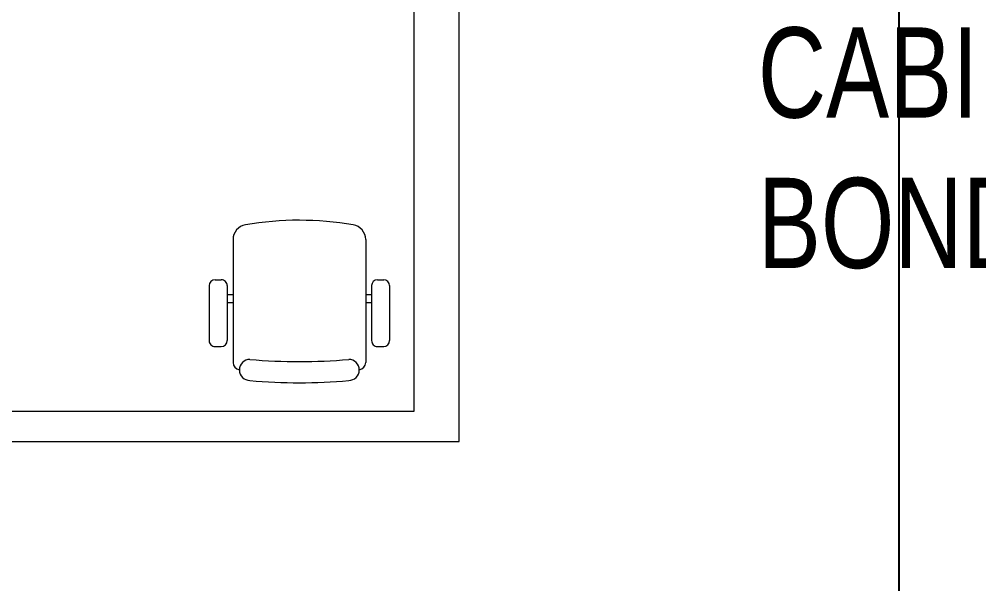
# Model space of a CAD drawing. Header units: metres. Extents: x -18745 to 220762, y -1579758 to -1356048.
# Drawn here: x 104887 to 108078, y -1443296 to -1441419 of the extents above; entities that cross this region are included whole.
import ezdxf
from ezdxf import colors
from ezdxf.entities.mleader import LeaderData, LeaderLine
from ezdxf.math import Vec2, Vec3

# ---------------------------------------------------------------- set-up
doc = ezdxf.new("R2010")
doc.units = ezdxf.units.M
doc.linetypes.add('DASHED2', pattern=[0.375, 0.25, -0.125])
doc.layers.get('0').update_dxf_attribs({"lineweight": 0})
doc.layers.add('A-100 - Copy$0$axes', color=8, linetype='Continuous')
for name, color, linetype, lineweight in [('A-100 - Copy$0$Medical Equipment and Furniture', 8, 'Continuous', 0), ('A-100 - Copy$0$NEW', 8, 'Continuous', 5), ('A-100 - Copy$0$Walls', 8, 'Continuous', 0), ('E-GRND', 94, 'DASHED2', 40)]:
    doc.layers.add(name, color=color, linetype=linetype, lineweight=lineweight)
doc.styles.add('ROMANS', font='romans.shx', dxfattribs={"width": 0.85})

# ---------------------------------------------------------------- blocks, each defined once
blk = doc.blocks.new('*X66')
for p, q in [((5, 3), (5, 3)), ((5, 3), (5, 3)), ((5, 3), (5, 3)), ((5, 3), (5, 3)), ((5, 3), (5, 3)), ((5, 3), (5, 3)), ((5, 3), (5, 3)), ((5, 3), (5, 3)), ((5, 3), (5, 3)), ((5, 3), (5, 3)), ((5, 3), (5, 3)), ((5, 3), (5, 3)), ((5, 3), (5, 3)), ((5, 3), (5, 3)), ((5, 3), (5, 3)), ((5, 3), (5, 3)), ((5, 3), (5, 3)), ((5, 3), (5, 3)), ((5, 3), (5, 3)), ((5, 3), (5, 3)), ((5, 3), (5, 3)), ((5, 3), (5, 3)), ((5, 3), (5, 3)), ((5, 3), (5, 3)), ((5, 3), (5, 3)), ((5, 3), (5, 3)), ((5, 3), (5, 3)), ((5, 3), (5, 3)), ((5, 3), (5, 3)), ((5, 3), (5, 3)), ((5, 3), (5, 3)), ((5, 3), (5, 3)), ((5, 3), (5, 3)), ((5, 3), (5, 3)), ((5, 3), (5, 3)), ((5, 3), (5, 3)), ((5, 3), (5, 3)), ((5, 3), (5, 3)), ((5, 3), (5, 3)), ((5, 3), (5, 3)), ((5, 3), (5, 3)), ((5, 3), (5, 3)), ((5, 3), (5, 3)), ((5, 3), (5, 3)), ((5, 3), (5, 3)), ((5, 3), (5, 3)), ((5, 3), (5, 3)), ((5, 3), (5, 3)), ((5, 3), (5, 3)), ((5, 3), (5, 3)), ((5, 3), (5, 3)), ((5, 3), (5, 3)), ((5, 3), (5, 3)), ((5, 3), (5, 3)), ((5, 3), (5, 3)), ((5, 3), (5, 3)), ((5, 3), (5, 3)), ((5, 3), (5, 3)), ((5, 3), (5, 3)), ((5, 3), (5, 3)), ((5, 3), (5, 3)), ((5, 3), (5, 3)), ((5, 3), (5, 3)), ((5, 3), (5, 3)), ((5, 3), (5, 3)), ((5, 3), (5, 3)), ((6, 3), (5, 3)), ((5, 3), (5, 3)), ((6, 3), (5, 3)), ((5, 3), (5, 3)), ((6, 3), (5, 3)), ((5, 3), (5, 3)), ((6, 3), (5, 3)), ((5, 3), (5, 3)), ((5, 3), (5, 3)), ((5, 3), (5, 3)), ((5, 3), (5, 3)), ((5, 3), (5, 3)), ((5, 3), (5, 3)), ((5, 3), (5, 3)), ((5, 3), (5, 3)), ((5, 3), (5, 3)), ((5, 3), (5, 3)), ((5, 3), (5, 3)), ((5, 3), (5, 3)), ((5, 3), (5, 3)), ((5, 3), (5, 3)), ((5, 3), (5, 3)), ((5, 3), (5, 3)), ((5, 3), (5, 3)), ((5, 3), (5, 3)), ((5, 3), (5, 3)), ((5, 3), (5, 3)), ((5, 3), (5, 3)), ((5, 3), (5, 3)), ((5, 3), (5, 3)), ((6, 3), (6, 3)), ((6, 3), (6, 3)), ((6, 3), (6, 3)), ((6, 3), (6, 3)), ((6, 3), (6, 3)), ((6, 3), (6, 3)), ((6, 3), (6, 3)), ((6, 3), (6, 3)), ((6, 3), (6, 3)), ((6, 3), (6, 3)), ((6, 3), (6, 3)), ((6, 3), (6, 3)), ((6, 3), (6, 3)), ((6, 3), (6, 3)), ((6, 3), (6, 3)), ((6, 3), (6, 3)), ((6, 3), (6, 3)), ((6, 3), (6, 3)), ((6, 3), (6, 3)), ((6, 3), (6, 3)), ((6, 3), (6, 3)), ((6, 3), (6, 3)), ((6, 3), (6, 3)), ((6, 3), (6, 3)), ((6, 3), (6, 3)), ((6, 3), (6, 3)), ((6, 3), (6, 3)), ((6, 3), (6, 3)), ((6, 3), (6, 3)), ((6, 3), (6, 3)), ((6, 3), (6, 3)), ((6, 3), (6, 3)), ((6, 3), (6, 3)), ((6, 3), (6, 3)), ((6, 3), (6, 3)), ((6, 3), (6, 3)), ((6, 3), (6, 3)), ((6, 3), (6, 3)), ((6, 3), (6, 3)), ((6, 3), (6, 3)), ((6, 3), (6, 3)), ((6, 3), (6, 3)), ((6, 3), (6, 3)), ((6, 3), (6, 3)), ((6, 3), (6, 3)), ((6, 3), (6, 3)), ((6, 3), (6, 3)), ((6, 3), (6, 3)), ((6, 3), (6, 3)), ((6, 3), (6, 3)), ((6, 3), (6, 3)), ((6, 3), (6, 3)), ((6, 3), (6, 3)), ((6, 3), (6, 3)), ((6, 3), (6, 3)), ((6, 3), (6, 3)), ((6, 3), (6, 3)), ((6, 3), (6, 3)), ((6, 3), (6, 3)), ((6, 3), (6, 3)), ((6, 3), (6, 3)), ((6, 3), (6, 3)), ((6, 3), (6, 3)), ((6, 3), (6, 3)), ((6, 3), (6, 3)), ((6, 3), (6, 3)), ((6, 3), (6, 3)), ((6, 3), (6, 3)), ((6, 3), (6, 3)), ((6, 3), (6, 3)), ((6, 3), (6, 3)), ((6, 3), (6, 3)), ((6, 3), (6, 3)), ((6, 3), (6, 3)), ((6, 3), (6, 3)), ((6, 3), (6, 3)), ((6, 3), (6, 3)), ((6, 3), (6, 3)), ((6, 3), (6, 3)), ((6, 3), (6, 3)), ((6, 3), (6, 3)), ((6, 3), (6, 3)), ((6, 3), (6, 3)), ((6, 3), (6, 3)), ((6, 3), (6, 3)), ((6, 3), (6, 3)), ((6, 3), (6, 3)), ((6, 3), (6, 3)), ((6, 3), (6, 3)), ((6, 3), (6, 3)), ((6, 3), (6, 3)), ((6, 3), (6, 3)), ((6, 3), (6, 3)), ((6, 3), (6, 3)), ((6, 3), (6, 3)), ((6, 3), (6, 3)), ((6, 3), (6, 3)), ((6, 3), (6, 3)), ((6, 3), (6, 3)), ((6, 3), (6, 3)), ((6, 3), (6, 3)), ((6, 3), (6, 3)), ((6, 3), (6, 3)), ((6, 3), (6, 3)), ((6, 3), (6, 3)), ((6, 3), (6, 3)), ((6, 3), (6, 3)), ((6, 3), (6, 3)), ((6, 3), (6, 3)), ((6, 3), (6, 3)), ((6, 3), (6, 3)), ((6, 3), (6, 3)), ((6, 3), (6, 3)), ((6, 3), (6, 3)), ((6, 3), (6, 3)), ((6, 3), (6, 3)), ((6, 3), (6, 3)), ((6, 3), (6, 3)), ((6, 3), (6, 3)), ((6, 3), (6, 3)), ((6, 3), (6, 3)), ((6, 3), (6, 3)), ((6, 3), (6, 3)), ((6, 3), (6, 3)), ((6, 3), (6, 3)), ((6, 3), (6, 3)), ((6, 3), (6, 3)), ((6, 3), (6, 3)), ((6, 3), (6, 3)), ((6, 3), (6, 3)), ((6, 3), (6, 3)), ((6, 3), (6, 3)), ((6, 3), (6, 3)), ((6, 3), (6, 3)), ((6, 3), (6, 3)), ((6, 3), (6, 3)), ((6, 3), (6, 3)), ((6, 3), (6, 3)), ((6, 3), (6, 3)), ((6, 3), (6, 3)), ((6, 3), (6, 3)), ((6, 3), (6, 3)), ((6, 3), (6, 3)), ((6, 3), (6, 3)), ((6, 3), (6, 3)), ((6, 3), (6, 3)), ((6, 3), (6, 3)), ((6, 3), (6, 3)), ((6, 3), (6, 3)), ((6, 3), (6, 3)), ((6, 3), (6, 3)), ((6, 3), (6, 3)), ((6, 3), (6, 3)), ((6, 3), (6, 3)), ((6, 3), (6, 3)), ((6, 3), (6, 3)), ((6, 3), (6, 3)), ((6, 3), (6, 3)), ((6, 3), (6, 3)), ((6, 3), (6, 3)), ((6, 3), (6, 3)), ((6, 3), (6, 3)), ((6, 3), (6, 3)), ((6, 3), (6, 3)), ((6, 3), (6, 3)), ((6, 3), (6, 3)), ((6, 3), (6, 3)), ((6, 3), (6, 3)), ((6, 3), (6, 3)), ((6, 3), (6, 3)), ((6, 3), (6, 3)), ((6, 3), (6, 3)), ((6, 3), (6, 3)), ((6, 3), (6, 3)), ((6, 3), (6, 3)), ((6, 3), (6, 3)), ((6, 3), (6, 3)), ((6, 3), (6, 3)), ((6, 3), (6, 3)), ((6, 3), (6, 3)), ((6, 3), (6, 3)), ((6, 3), (6, 3)), ((6, 3), (6, 3)), ((6, 3), (6, 3)), ((6, 3), (6, 3)), ((6, 3), (6, 3)), ((6, 3), (6, 3)), ((6, 3), (6, 3)), ((6, 3), (6, 3)), ((6, 3), (6, 3)), ((6, 3), (6, 3)), ((6, 3), (6, 3)), ((6, 3), (6, 3)), ((6, 3), (6, 3)), ((6, 3), (6, 3)), ((6, 3), (6, 3)), ((6, 3), (6, 3)), ((6, 3), (6, 3)), ((6, 3), (6, 3)), ((6, 3), (6, 3)), ((6, 3), (6, 3)), ((6, 3), (6, 3)), ((6, 3), (6, 3)), ((6, 3), (6, 3)), ((6, 3), (5, 3)), ((6, 3), (5, 3)), ((6, 3), (5, 3)), ((6, 3), (5, 3)), ((6, 3), (5, 3)), ((6, 3), (6, 3)), ((6, 3), (6, 3)), ((6, 3), (6, 3)), ((6, 3), (6, 3)), ((6, 3), (6, 3)), ((6, 3), (6, 3)), ((6, 3), (6, 3)), ((6, 3), (6, 3)), ((6, 3), (6, 3)), ((6, 3), (6, 3)), ((6, 3), (6, 3)), ((6, 3), (6, 3)), ((6, 3), (6, 3)), ((6, 3), (6, 3)), ((6, 3), (6, 3)), ((6, 3), (6, 3)), ((6, 3), (6, 3)), ((6, 3), (6, 3)), ((6, 3), (6, 3)), ((6, 3), (6, 3)), ((6, 3), (6, 3)), ((6, 3), (6, 3)), ((6, 3), (6, 3)), ((6, 3), (6, 3)), ((6, 3), (6, 3)), ((6, 3), (6, 3)), ((6, 3), (6, 3)), ((6, 3), (6, 3)), ((6, 3), (6, 3)), ((6, 3), (6, 3)), ((6, 3), (6, 3)), ((6, 3), (6, 3)), ((6, 3), (6, 3)), ((6, 3), (6, 3)), ((6, 3), (6, 3)), ((6, 3), (6, 3)), ((6, 3), (6, 3)), ((6, 3), (6, 3)), ((6, 3), (6, 3)), ((6, 3), (6, 3)), ((6, 3), (6, 3)), ((6, 3), (6, 3)), ((6, 3), (6, 3)), ((6, 3), (6, 3)), ((6, 3), (6, 3)), ((6, 3), (6, 3)), ((6, 3), (6, 3)), ((6, 3), (6, 3)), ((6, 3), (6, 3)), ((6, 3), (6, 3)), ((6, 3), (6, 3)), ((6, 3), (6, 3)), ((6, 3), (6, 3)), ((6, 3), (6, 3)), ((6, 3), (6, 3)), ((6, 3), (6, 3)), ((6, 3), (6, 3)), ((6, 3), (6, 3)), ((6, 3), (6, 3)), ((6, 3), (6, 3)), ((6, 3), (6, 3)), ((6, 3), (6, 3)), ((6, 3), (6, 3)), ((6, 3), (6, 3)), ((6, 3), (6, 3)), ((6, 3), (6, 3)), ((6, 3), (6, 3)), ((6, 3), (6, 3)), ((6, 3), (6, 3)), ((6, 3), (6, 3)), ((6, 3), (6, 3)), ((6, 3), (6, 3)), ((6, 3), (6, 3)), ((6, 3), (6, 3)), ((6, 3), (6, 3)), ((6, 3), (6, 3)), ((6, 3), (6, 3)), ((6, 3), (6, 3)), ((6, 3), (6, 3)), ((6, 3), (6, 3)), ((6, 3), (6, 3)), ((6, 3), (6, 3)), ((6, 3), (6, 3)), ((6, 3), (6, 3)), ((6, 3), (6, 3)), ((6, 3), (6, 3)), ((6, 3), (6, 3)), ((6, 3), (6, 3)), ((6, 3), (6, 3)), ((6, 3), (6, 3)), ((6, 3), (6, 3)), ((6, 3), (6, 3)), ((6, 3), (6, 3)), ((6, 3), (6, 3)), ((6, 3), (6, 3)), ((6, 3), (6, 3)), ((6, 3), (6, 3)), ((6, 3), (6, 3)), ((6, 3), (6, 3)), ((6, 3), (6, 3)), ((6, 3), (6, 3)), ((6, 3), (6, 3)), ((6, 3), (6, 3)), ((6, 3), (6, 3)), ((6, 3), (6, 3)), ((6, 3), (6, 3)), ((6, 3), (6, 3)), ((6, 3), (6, 3)), ((6, 3), (6, 3)), ((6, 3), (6, 3)), ((6, 3), (6, 3)), ((6, 3), (6, 3)), ((6, 3), (6, 3)), ((6, 3), (6, 3)), ((6, 3), (6, 3)), ((6, 3), (6, 3)), ((6, 3), (6, 3)), ((6, 3), (6, 3)), ((6, 3), (6, 3)), ((6, 3), (6, 3)), ((6, 3), (6, 3)), ((6, 3), (6, 3)), ((6, 3), (6, 3)), ((6, 3), (6, 3)), ((6, 3), (6, 3)), ((6, 3), (6, 3)), ((6, 3), (6, 3)), ((6, 3), (6, 3)), ((6, 3), (6, 3)), ((6, 3), (6, 3)), ((6, 3), (6, 3)), ((6, 3), (6, 3)), ((6, 3), (6, 3)), ((6, 3), (6, 3)), ((6, 3), (6, 3)), ((6, 3), (6, 3)), ((6, 3), (6, 3)), ((6, 3), (6, 3)), ((6, 3), (6, 3)), ((6, 3), (6, 3)), ((6, 3), (6, 3)), ((6, 3), (6, 3)), ((6, 3), (6, 3)), ((6, 3), (6, 3)), ((6, 3), (6, 3)), ((6, 3), (6, 3)), ((6, 3), (6, 3)), ((6, 3), (6, 3)), ((6, 3), (6, 3)), ((6, 3), (6, 3)), ((6, 3), (6, 3)), ((6, 3), (6, 3)), ((6, 3), (6, 3)), ((6, 3), (6, 3)), ((6, 3), (6, 3)), ((6, 3), (6, 3)), ((6, 3), (6, 3)), ((6, 3), (6, 3)), ((6, 3), (6, 3)), ((6, 3), (6, 3)), ((6, 3), (6, 3)), ((6, 3), (6, 3)), ((6, 3), (6, 3)), ((6, 3), (6, 3)), ((6, 3), (6, 3)), ((6, 3), (6, 3)), ((6, 3), (6, 3)), ((6, 3), (6, 3)), ((6, 3), (6, 3)), ((6, 3), (6, 3)), ((6, 3), (6, 3)), ((6, 3), (6, 3)), ((6, 3), (6, 3)), ((6, 3), (6, 3)), ((6, 3), (6, 3)), ((6, 3), (6, 3)), ((6, 3), (6, 3)), ((6, 3), (6, 3)), ((6, 3), (6, 3)), ((6, 3), (6, 3)), ((6, 3), (6, 3)), ((6, 3), (6, 3)), ((6, 3), (6, 3)), ((6, 3), (6, 3)), ((6, 3), (6, 3)), ((6, 3), (6, 3)), ((6, 3), (6, 3)), ((6, 3), (6, 3)), ((6, 3), (6, 3)), ((6, 3), (6, 3)), ((6, 3), (6, 3)), ((6, 3), (6, 3)), ((6, 3), (6, 3)), ((6, 3), (6, 3)), ((6, 3), (6, 3)), ((6, 3), (6, 3)), ((6, 3), (6, 3)), ((6, 3), (6, 3)), ((6, 3), (6, 3)), ((6, 3), (6, 3)), ((6, 3), (6, 3)), ((6, 3), (6, 3)), ((6, 3), (6, 3)), ((6, 3), (6, 3)), ((6, 3), (6, 3)), ((6, 3), (6, 3)), ((6, 3), (6, 3)), ((6, 3), (6, 3)), ((6, 3), (6, 3)), ((6, 3), (6, 3)), ((6, 3), (6, 3)), ((6, 3), (6, 3)), ((6, 3), (6, 3)), ((6, 3), (6, 3)), ((6, 3), (6, 3)), ((6, 3), (6, 3)), ((6, 3), (6, 3)), ((6, 3), (6, 3)), ((6, 3), (6, 3)), ((6, 3), (6, 3)), ((6, 3), (6, 3)), ((6, 3), (6, 3)), ((6, 3), (6, 3)), ((6, 3), (6, 3)), ((6, 3), (6, 3)), ((6, 3), (6, 3)), ((6, 3), (6, 3)), ((6, 3), (6, 3)), ((6, 3), (6, 3)), ((6, 3), (6, 3)), ((6, 3), (6, 3)), ((6, 3), (6, 3)), ((6, 3), (6, 3)), ((6, 3), (6, 3)), ((6, 3), (6, 3)), ((6, 3), (6, 3)), ((6, 3), (6, 3)), ((6, 3), (6, 3)), ((6, 3), (6, 3)), ((6, 3), (6, 3)), ((6, 3), (6, 3)), ((6, 3), (6, 3)), ((6, 3), (6, 3)), ((6, 3), (6, 3)), ((6, 3), (6, 3)), ((6, 3), (6, 3)), ((6, 3), (6, 3)), ((6, 3), (6, 3)), ((6, 3), (6, 3)), ((6, 3), (6, 3)), ((6, 3), (6, 3)), ((6, 3), (6, 3)), ((6, 3), (6, 3)), ((6, 3), (6, 3)), ((6, 3), (6, 3)), ((6, 3), (6, 3)), ((6, 3), (6, 3)), ((6, 3), (6, 3)), ((6, 3), (6, 3)), ((6, 3), (6, 3)), ((6, 3), (6, 3)), ((6, 3), (6, 3)), ((6, 3), (6, 3)), ((6, 3), (6, 3)), ((6, 3), (6, 3)), ((6, 3), (6, 3)), ((6, 3), (6, 3)), ((6, 3), (6, 3)), ((6, 3), (6, 3)), ((6, 3), (6, 3)), ((6, 3), (6, 3)), ((6, 3), (6, 3)), ((6, 3), (6, 3)), ((6, 3), (6, 3)), ((6, 3), (6, 3)), ((6, 3), (6, 3)), ((6, 3), (6, 3)), ((6, 3), (6, 3)), ((6, 3), (6, 3)), ((6, 3), (6, 3)), ((6, 3), (6, 3)), ((6, 3), (6, 3)), ((6, 3), (6, 3)), ((6, 3), (6, 3)), ((6, 3), (6, 3)), ((6, 3), (6, 3)), ((6, 3), (6, 3)), ((6, 3), (6, 3)), ((6, 3), (6, 3)), ((6, 3), (6, 3)), ((6, 3), (6, 3)), ((6, 3), (6, 3)), ((6, 3), (6, 3)), ((6, 3), (6, 3)), ((6, 3), (6, 3)), ((6, 3), (6, 3)), ((6, 3), (6, 3)), ((6, 3), (6, 3)), ((6, 3), (6, 3)), ((6, 3), (6, 3)), ((6, 3), (6, 3)), ((6, 3), (6, 3)), ((6, 3), (6, 3)), ((6, 3), (6, 3)), ((6, 3), (6, 3)), ((6, 3), (6, 3)), ((6, 3), (6, 3)), ((6, 3), (6, 3)), ((6, 3), (6, 3)), ((6, 3), (6, 3)), ((6, 3), (6, 3)), ((6, 3), (6, 3)), ((6, 3), (6, 3)), ((6, 3), (6, 3)), ((6, 3), (6, 3)), ((6, 3), (6, 3)), ((6, 3), (6, 3))]:
    blk.add_line(p, q)
blk = doc.blocks.new('*X67')
for p, q in [((13, 1), (13, 1)), ((13, 1), (13, 1)), ((13, 1), (13, 1)), ((13, 1), (13, 1)), ((13, 1), (13, 1)), ((13, 1), (13, 1)), ((13, 1), (13, 1)), ((13, 1), (13, 1)), ((13, 1), (13, 1)), ((13, 1), (13, 1)), ((13, 1), (13, 1)), ((13, 1), (13, 1)), ((13, 1), (13, 1)), ((13, 1), (13, 1)), ((13, 1), (13, 1)), ((13, 1), (14, 1)), ((13, 1), (14, 1)), ((13, 1), (14, 1)), ((13, 1), (13, 1)), ((13, 1), (13, 1)), ((13, 1), (13, 1)), ((13, 1), (13, 1)), ((13, 1), (13, 1)), ((13, 1), (13, 1)), ((13, 1), (13, 1)), ((13, 1), (13, 1)), ((13, 1), (13, 1)), ((13, 1), (13, 1)), ((13, 1), (13, 1)), ((13, 1), (13, 1)), ((13, 1), (13, 1)), ((13, 1), (13, 1)), ((13, 1), (13, 1)), ((13, 1), (13, 1)), ((13, 1), (13, 1)), ((13, 1), (13, 1)), ((13, 1), (13, 1)), ((13, 1), (13, 1)), ((13, 1), (13, 1)), ((13, 1), (13, 1)), ((13, 1), (13, 1)), ((13, 1), (13, 1)), ((13, 1), (13, 1)), ((13, 1), (13, 1)), ((13, 1), (13, 1)), ((13, 1), (13, 1)), ((13, 1), (13, 1)), ((13, 1), (13, 1)), ((13, 1), (13, 1)), ((13, 1), (13, 1)), ((13, 1), (13, 1)), ((13, 1), (13, 1)), ((13, 1), (13, 1)), ((13, 1), (13, 1)), ((13, 1), (13, 1)), ((13, 1), (13, 1)), ((13, 1), (13, 1)), ((13, 1), (13, 1)), ((13, 1), (13, 1)), ((13, 1), (13, 1)), ((13, 1), (13, 1)), ((13, 1), (13, 1)), ((13, 1), (13, 1)), ((13, 1), (13, 1)), ((13, 1), (13, 1)), ((13, 1), (13, 1)), ((13, 1), (13, 1)), ((13, 1), (13, 1)), ((13, 1), (13, 1)), ((13, 1), (13, 1)), ((13, 1), (13, 1)), ((13, 1), (13, 1)), ((13, 1), (13, 1)), ((13, 1), (13, 1)), ((13, 1), (13, 1)), ((13, 1), (13, 1)), ((13, 1), (13, 1)), ((13, 1), (13, 1)), ((13, 1), (13, 1)), ((13, 1), (13, 1)), ((13, 1), (13, 1)), ((13, 1), (13, 1)), ((13, 1), (13, 1)), ((13, 1), (13, 1)), ((13, 1), (13, 1)), ((13, 1), (13, 1)), ((13, 1), (13, 1)), ((13, 1), (13, 1)), ((13, 1), (13, 1)), ((13, 1), (13, 1)), ((13, 1), (13, 1)), ((13, 1), (13, 1)), ((13, 1), (13, 1)), ((13, 1), (13, 1)), ((13, 1), (13, 1)), ((13, 1), (13, 1)), ((13, 1), (13, 1)), ((13, 1), (13, 1)), ((13, 1), (13, 1)), ((13, 1), (13, 1)), ((13, 1), (13, 1)), ((13, 1), (13, 1)), ((13, 1), (13, 1)), ((13, 1), (13, 1)), ((13, 1), (13, 1)), ((13, 1), (13, 1)), ((13, 1), (13, 1)), ((13, 1), (13, 1)), ((13, 1), (13, 1)), ((13, 1), (13, 1)), ((13, 1), (13, 1)), ((13, 1), (13, 1)), ((13, 1), (13, 1)), ((13, 1), (13, 1)), ((13, 1), (13, 1)), ((13, 1), (13, 1)), ((13, 1), (13, 1)), ((13, 1), (13, 1)), ((13, 1), (13, 1)), ((13, 1), (13, 1)), ((13, 1), (13, 1)), ((13, 1), (13, 1)), ((13, 1), (13, 1)), ((13, 1), (14, 1)), ((13, 0), (13, 0)), ((13, 0), (13, 0)), ((13, 0), (13, 0)), ((13, 0), (13, 0)), ((13, 0), (13, 0)), ((13, 0), (13, 0)), ((13, 0), (13, 0)), ((13, 0), (13, 0)), ((13, 0), (13, 0)), ((13, 0), (13, 0)), ((13, 0), (13, 0)), ((13, 0), (13, 0)), ((13, 0), (13, 0)), ((13, 0), (13, 0)), ((13, 0), (13, 0)), ((13, 0), (13, 0)), ((13, 0), (13, 0)), ((13, 0), (13, 0)), ((13, 0), (13, 0)), ((13, 0), (13, 0)), ((13, 0), (13, 0)), ((13, 0), (13, 0)), ((13, 0), (13, 0)), ((13, 0), (13, 0)), ((13, 0), (13, 0)), ((13, 0), (13, 0)), ((13, 0), (13, 0)), ((13, 0), (13, 0)), ((13, 0), (13, 0)), ((13, 0), (13, 0)), ((13, 0), (13, 0)), ((13, 0), (13, 0)), ((13, 0), (13, 0)), ((13, 0), (13, 0)), ((13, 0), (13, 0)), ((13, 0), (13, 0)), ((13, 0), (13, 0)), ((13, 0), (13, 0)), ((13, 0), (13, 0)), ((13, 0), (13, 0)), ((13, 0), (13, 0)), ((13, 0), (13, 0)), ((13, 0), (13, 0)), ((13, 0), (13, 0)), ((13, 0), (13, 0)), ((13, 0), (13, 0)), ((13, 0), (13, 0)), ((13, 0), (13, 0)), ((13, 0), (14, 0)), ((13, 0), (14, 0)), ((13, 0), (13, 0)), ((13, 0), (14, 0)), ((14, 1), (14, 1)), ((14, 1), (14, 1)), ((14, 1), (14, 1)), ((14, 1), (14, 1)), ((14, 1), (14, 1)), ((14, 1), (14, 1)), ((14, 1), (14, 1)), ((14, 1), (14, 1)), ((14, 1), (14, 1)), ((14, 1), (14, 1)), ((14, 1), (14, 1)), ((14, 1), (14, 1)), ((14, 1), (14, 1)), ((14, 1), (14, 1)), ((14, 1), (14, 1)), ((14, 1), (14, 1)), ((14, 1), (14, 1)), ((14, 1), (14, 1)), ((14, 1), (14, 1)), ((14, 1), (14, 1)), ((14, 1), (14, 1)), ((14, 1), (14, 1)), ((14, 1), (14, 1)), ((14, 1), (14, 1)), ((14, 1), (14, 1)), ((14, 1), (14, 1)), ((14, 1), (14, 1)), ((14, 1), (14, 1)), ((14, 1), (14, 1)), ((14, 1), (14, 1)), ((14, 1), (14, 1)), ((14, 1), (14, 1)), ((14, 1), (14, 1)), ((14, 1), (14, 1)), ((14, 1), (14, 1)), ((14, 1), (14, 1)), ((14, 1), (14, 1)), ((14, 1), (14, 1)), ((14, 1), (14, 1)), ((14, 1), (14, 1)), ((14, 1), (14, 1)), ((14, 1), (14, 1)), ((14, 1), (14, 1)), ((14, 1), (14, 1)), ((14, 1), (14, 1)), ((14, 1), (14, 1)), ((14, 1), (14, 1)), ((14, 1), (14, 1)), ((14, 1), (14, 1)), ((14, 1), (14, 1)), ((14, 1), (14, 1)), ((14, 1), (14, 1)), ((14, 1), (14, 1)), ((14, 1), (14, 1)), ((14, 1), (14, 1)), ((14, 1), (14, 1)), ((14, 1), (14, 1)), ((14, 1), (14, 1)), ((14, 1), (14, 1)), ((14, 1), (14, 1)), ((14, 1), (14, 1)), ((14, 1), (14, 1)), ((14, 1), (14, 1)), ((14, 1), (14, 1)), ((14, 1), (14, 1)), ((14, 1), (14, 1)), ((14, 1), (14, 1)), ((14, 1), (14, 1)), ((14, 1), (14, 1)), ((14, 1), (14, 1)), ((14, 1), (14, 1)), ((14, 1), (14, 1)), ((14, 1), (14, 1)), ((14, 1), (14, 1)), ((14, 1), (14, 1)), ((14, 1), (14, 1)), ((14, 1), (14, 1)), ((14, 1), (14, 1)), ((14, 1), (14, 1)), ((14, 1), (14, 1)), ((14, 1), (14, 1)), ((14, 1), (14, 1)), ((14, 1), (14, 1)), ((14, 1), (14, 1)), ((14, 1), (14, 1)), ((14, 1), (14, 1)), ((14, 1), (14, 1)), ((14, 1), (14, 1)), ((14, 1), (14, 1)), ((14, 1), (14, 1)), ((14, 1), (14, 1)), ((14, 1), (14, 1)), ((14, 1), (14, 1)), ((14, 1), (14, 1)), ((14, 0), (14, 0)), ((14, 0), (14, 0)), ((14, 0), (14, 0)), ((14, 0), (14, 0)), ((14, 0), (14, 0)), ((14, 0), (14, 0)), ((14, 0), (14, 0)), ((14, 0), (14, 0)), ((14, 0), (14, 0)), ((14, 0), (14, 0)), ((14, 0), (14, 0)), ((14, 0), (14, 0)), ((14, 0), (14, 0)), ((14, 0), (14, 0)), ((14, 0), (14, 0)), ((14, 0), (14, 0)), ((14, 0), (14, 0)), ((14, 0), (14, 0)), ((14, 0), (14, 0)), ((14, 0), (14, 0)), ((14, 0), (14, 0)), ((14, 0), (14, 0)), ((14, 0), (14, 0)), ((14, 0), (14, 0)), ((14, 0), (14, 0)), ((14, 0), (14, 0)), ((14, 0), (14, 0)), ((14, 0), (14, 0)), ((14, 0), (14, 0)), ((14, 0), (14, 0)), ((14, 0), (14, 0)), ((14, 0), (14, 0)), ((14, 0), (14, 0)), ((14, 0), (14, 0)), ((14, 0), (14, 0)), ((14, 0), (14, 0)), ((14, 0), (14, 0)), ((14, 0), (14, 0)), ((14, 0), (14, 0)), ((14, 0), (14, 0)), ((14, 0), (14, 0)), ((14, 0), (14, 0)), ((14, 0), (14, 0)), ((14, 0), (14, 0)), ((14, 0), (14, 0)), ((14, 0), (14, 0)), ((14, 0), (14, 0)), ((14, 0), (14, 0)), ((13, 0), (13, 0)), ((13, 0), (14, 0)), ((13, 0), (13, 0)), ((13, 0), (14, 0)), ((13, 0), (13, 0)), ((13, 0), (14, 0)), ((13, 0), (13, 0)), ((13, 0), (13, 0)), ((13, 0), (13, 0)), ((13, 0), (13, 0)), ((13, 0), (14, 0)), ((13, 0), (13, 0)), ((13, 0), (14, 0)), ((13, 0), (13, 0)), ((13, 0), (14, 0)), ((13, 0), (13, 0)), ((13, 0), (14, 0)), ((13, 0), (13, 0)), ((13, 0), (14, 0)), ((13, 0), (13, 0)), ((13, 0), (14, 0)), ((13, 0), (13, 0)), ((13, 0), (14, 0)), ((13, 0), (13, 0)), ((13, 0), (13, 0)), ((13, 0), (13, 0)), ((13, 0), (14, 0)), ((13, 0), (13, 0)), ((13, 0), (14, 0)), ((13, 0), (13, 0)), ((13, 0), (14, 0)), ((13, 0), (13, 0)), ((13, 0), (14, 0)), ((13, 0), (13, 0)), ((13, 0), (13, 0)), ((13, 0), (13, 0)), ((13, 0), (13, 0)), ((13, 0), (13, 0)), ((13, 0), (13, 0)), ((13, 0), (13, 0)), ((13, 0), (13, 0)), ((13, 0), (13, 0)), ((13, 0), (13, 0)), ((13, 0), (13, 0)), ((13, 0), (13, 0)), ((13, 0), (13, 0)), ((13, 0), (13, 0)), ((13, 0), (13, 0)), ((13, 0), (13, 0)), ((13, 0), (13, 0)), ((13, 0), (13, 0)), ((13, 0), (13, 0)), ((13, 0), (13, 0)), ((13, 0), (13, 0)), ((13, 0), (13, 0)), ((13, 0), (13, 0)), ((13, 0), (13, 0)), ((13, 0), (13, 0)), ((13, 0), (13, 0)), ((13, 0), (13, 0)), ((13, 0), (13, 0)), ((13, 0), (13, 0)), ((13, 0), (13, 0)), ((13, 0), (13, 0)), ((13, -1), (13, -1)), ((13, -1), (13, -1)), ((13, -1), (13, -1)), ((13, -1), (13, -1)), ((13, -1), (13, -1)), ((13, -1), (14, -1)), ((13, -1), (13, -1)), ((14, 0), (14, 0)), ((14, 0), (14, 0)), ((14, 0), (14, 0)), ((14, 0), (14, 0)), ((14, 0), (14, 0)), ((14, 0), (14, 0)), ((14, 0), (14, 0)), ((14, 0), (14, 0)), ((14, 0), (14, 0)), ((14, 0), (14, 0)), ((14, 0), (14, 0)), ((14, 0), (14, 0)), ((14, 0), (14, 0)), ((14, 0), (14, 0)), ((14, 0), (14, 0)), ((13, 0), (14, 0)), ((14, 0), (14, 0)), ((14, 0), (14, 0)), ((14, 0), (14, 0)), ((14, 0), (14, 0)), ((14, 0), (14, 0)), ((14, 0), (14, 0)), ((14, 0), (14, 0)), ((14, 0), (14, 0)), ((14, 0), (14, 0)), ((14, 0), (14, 0)), ((14, 0), (14, 0)), ((14, 0), (14, 0)), ((14, 0), (14, 0)), ((14, 0), (14, 0)), ((14, 0), (14, 0)), ((14, 0), (14, 0)), ((14, 0), (14, 0)), ((14, 0), (14, 0)), ((14, 0), (14, 0)), ((14, 0), (14, 0)), ((14, 0), (14, 0)), ((14, 0), (14, 0)), ((14, 0), (14, 0)), ((14, 0), (14, 0)), ((14, 0), (14, 0)), ((14, 0), (14, 0)), ((14, 0), (14, 0)), ((14, 0), (14, 0)), ((14, 0), (14, 0)), ((14, 0), (14, 0)), ((14, 0), (14, 0)), ((14, 0), (14, 0)), ((14, 0), (14, 0)), ((14, 0), (14, 0)), ((14, -1), (14, -1)), ((14, -1), (14, -1)), ((14, -1), (14, -1)), ((14, -1), (14, -1)), ((14, -1), (14, -1))]:
    blk.add_line(p, q)
blk = doc.blocks.new('A-100 - Copy$0$GF21018-P')
for p, q in [((-0.2207, 0.4756), (-0.2207, 0.0675)), ((0.2205, 0.4756), (0.2205, 0.0675)), ((-0.3002, 0.3226), (-0.3002, 0.14)), ((-0.2806, 0.3422), (-0.2598, 0.3422)), ((-0.2402, 0.3226), (-0.2402, 0.14)), ((0.24, 0.3226), (0.24, 0.14)), ((0.2596, 0.3422), (0.2804, 0.3422)), ((0.3, 0.3226), (0.3, 0.14)), ((-0.2402, 0.2937), (-0.2207, 0.2937)), ((0.2205, 0.2937), (0.24, 0.2937)), ((-0.2402, 0.2671), (-0.2207, 0.2671)), ((0.2205, 0.2671), (0.24, 0.2671)), ((-0.2806, 0.1204), (-0.2598, 0.1204)), ((0.2596, 0.1204), (0.2804, 0.1204))]:
    blk.add_line(p, q)
for points in [[(0.24, 0.2937), (0.24, 0.2937), (0.24, 0.2937), (0.24, 0.2937), (0.24, 0.2937), (0.24, 0.2937), (0.24, 0.2937), (0.24, 0.2937), (0.24, 0.2937), (0.24, 0.2937), (0.24, 0.2937), (0.24, 0.2937), (0.24, 0.2937), (0.24, 0.2937), (0.24, 0.2937), (0.24, 0.2937), (0.24, 0.2937), (0.24, 0.2937), (0.24, 0.2937), (0.24, 0.2937), (0.24, 0.2937), (0.24, 0.2937), (0.24, 0.2937), (0.24, 0.2937), (0.24, 0.2937), (0.24, 0.2937), (0.24, 0.2937), (0.24, 0.2937), (0.24, 0.2937), (0.24, 0.2937), (0.24, 0.2937), (0.24, 0.2937), (0.24, 0.2937), (0.24, 0.2937), (0.24, 0.2937), (0.24, 0.2937), (0.24, 0.2937), (0.24, 0.2937), (0.24, 0.2937), (0.24, 0.2937), (0.24, 0.2937), (0.24, 0.2937), (0.24, 0.2937), (0.24, 0.2937), (0.24, 0.2937), (0.24, 0.2937), (0.24, 0.2937), (0.24, 0.2937), (0.24, 0.2937), (0.24, 0.2937), (0.24, 0.2937), (0.24, 0.2937), (0.24, 0.2937), (0.24, 0.2937), (0.24, 0.2937), (0.24, 0.2937), (0.24, 0.2937), (0.24, 0.2937), (0.24, 0.2937), (0.24, 0.2937), (0.24, 0.2937), (0.24, 0.2937), (0.24, 0.2937), (0.24, 0.2937), (0.24, 0.2937), (0.24, 0.2937), (0.24, 0.2937), (0.24, 0.2937), (0.24, 0.2937), (0.24, 0.2937), (0.24, 0.2937), (0.24, 0.2937), (0.24, 0.2937), (0.24, 0.2937), (0.24, 0.2937), (0.24, 0.2937), (0.24, 0.2937), (0.24, 0.2937), (0.24, 0.2937), (0.24, 0.2937), (0.24, 0.2937), (0.24, 0.2937), (0.24, 0.2937), (0.24, 0.2937), (0.24, 0.2937), (0.24, 0.2937), (0.24, 0.2937), (0.24, 0.2937), (0.24, 0.2937), (0.24, 0.2937), (0.24, 0.2937), (0.24, 0.2937), (0.24, 0.2937), (0.24, 0.2937), (0.24, 0.2937), (0.24, 0.2937), (0.24, 0.2937), (0.24, 0.2937), (0.24, 0.2937), (0.24, 0.2937), (0.24, 0.2937), (0.24, 0.2937), (0.24, 0.2937), (0.24, 0.2937), (0.24, 0.2937), (0.24, 0.2937), (0.24, 0.2937), (0.24, 0.2937), (0.24, 0.2937), (0.24, 0.2937), (0.24, 0.2937), (0.24, 0.2937), (0.24, 0.2937), (0.24, 0.2937), (0.24, 0.2937), (0.24, 0.2937), (0.24, 0.2937), (0.24, 0.2937), (0.24, 0.2937), (0.24, 0.2937), (0.24, 0.2937), (0.24, 0.2937), (0.24, 0.2937), (0.24, 0.2937), (0.24, 0.2937), (0.24, 0.2937), (0.24, 0.2937), (0.24, 0.2937), (0.24, 0.2937), (0.24, 0.2937), (0.24, 0.2937), (0.24, 0.2937), (0.24, 0.2937), (0.24, 0.2937), (0.24, 0.2937), (0.24, 0.2937), (0.24, 0.2937), (0.24, 0.2937), (0.24, 0.2937), (0.24, 0.2937), (0.24, 0.2937), (0.24, 0.2937), (0.24, 0.2937), (0.24, 0.2937), (0.24, 0.2937), (0.24, 0.2937), (0.24, 0.2937), (0.24, 0.2937), (0.24, 0.2937), (0.24, 0.2937), (0.24, 0.2937), (0.24, 0.2937), (0.24, 0.2937), (0.24, 0.2937), (0.24, 0.2937), (0.24, 0.2937), (0.24, 0.2937), (0.24, 0.2937), (0.24, 0.2937), (0.24, 0.2937), (0.24, 0.2937), (0.24, 0.2937), (0.24, 0.2937), (0.24, 0.2937), (0.24, 0.2937), (0.24, 0.2937), (0.24, 0.2937), (0.24, 0.2937), (0.24, 0.2937), (0.24, 0.2937), (0.24, 0.2937), (0.24, 0.2937), (0.24, 0.2937), (0.24, 0.2937), (0.24, 0.2937), (0.24, 0.2937), (0.24, 0.2937), (0.24, 0.2937), (0.24, 0.2937), (0.24, 0.2937), (0.24, 0.2937), (0.24, 0.2937), (0.24, 0.2937), (0.24, 0.2937), (0.24, 0.2937), (0.24, 0.2937), (0.24, 0.2937), (0.24, 0.2937), (0.24, 0.2937), (0.24, 0.2937), (0.24, 0.2937), (0.24, 0.2937), (0.24, 0.2937), (0.24, 0.2937), (0.24, 0.2937), (0.24, 0.2937), (0.24, 0.2937), (0.24, 0.2937), (0.24, 0.2937), (0.24, 0.2937), (0.24, 0.2937), (0.24, 0.2937), (0.24, 0.2937), (0.24, 0.2937), (0.24, 0.2937), (0.24, 0.2937), (0.24, 0.2937), (0.24, 0.2937), (0.24, 0.2937), (0.24, 0.2937), (0.24, 0.2937), (0.24, 0.2937), (0.24, 0.2937), (0.24, 0.2937), (0.24, 0.2937), (0.24, 0.2937), (0.24, 0.2937), (0.24, 0.2937), (0.24, 0.2937), (0.24, 0.2937), (0.24, 0.2937), (0.24, 0.2937), (0.24, 0.2937), (0.24, 0.2937), (0.24, 0.2937), (0.24, 0.2937), (0.24, 0.2937), (0.24, 0.2937), (0.24, 0.2937), (0.24, 0.2937), (0.24, 0.2937), (0.24, 0.2937), (0.24, 0.2937), (0.24, 0.2937), (0.24, 0.2937), (0.24, 0.2937), (0.24, 0.2937), (0.24, 0.2937), (0.24, 0.2937), (0.24, 0.2937), (0.24, 0.2937), (0.24, 0.2937), (0.24, 0.2937), (0.24, 0.2937), (0.24, 0.2937), (0.24, 0.2937), (0.24, 0.2937), (0.24, 0.2937), (0.24, 0.2937), (0.24, 0.2937), (0.24, 0.2937), (0.24, 0.2937), (0.24, 0.2937), (0.24, 0.2937), (0.24, 0.2937), (0.24, 0.2937), (0.24, 0.2937), (0.24, 0.2937), (0.24, 0.2937), (0.24, 0.2937), (0.24, 0.2937), (0.24, 0.2937), (0.24, 0.2937), (0.24, 0.2937), (0.24, 0.2937), (0.24, 0.2937), (0.24, 0.2937), (0.24, 0.2937), (0.24, 0.2937), (0.24, 0.2937), (0.24, 0.2937), (0.24, 0.2937), (0.24, 0.2937), (0.24, 0.2937), (0.24, 0.2937), (0.24, 0.2937), (0.24, 0.2937)], [(0.24, 0.2937), (0.24, 0.2937), (0.24, 0.2937), (0.24, 0.2937), (0.24, 0.2937), (0.24, 0.2937), (0.24, 0.2937), (0.24, 0.2937), (0.24, 0.2937), (0.24, 0.2937), (0.24, 0.2937), (0.24, 0.2937), (0.24, 0.2937), (0.24, 0.2937), (0.24, 0.2937), (0.24, 0.2937), (0.24, 0.2937), (0.24, 0.2937), (0.24, 0.2937), (0.24, 0.2937), (0.24, 0.2937), (0.24, 0.2937), (0.24, 0.2937), (0.24, 0.2937), (0.24, 0.2937), (0.24, 0.2937), (0.24, 0.2937), (0.24, 0.2937), (0.24, 0.2937), (0.24, 0.2937), (0.24, 0.2937), (0.24, 0.2937), (0.24, 0.2937), (0.24, 0.2937), (0.24, 0.2937), (0.24, 0.2937), (0.24, 0.2937), (0.24, 0.2937), (0.24, 0.2937), (0.24, 0.2937), (0.24, 0.2937), (0.24, 0.2937), (0.24, 0.2937), (0.24, 0.2937), (0.24, 0.2937), (0.24, 0.2937), (0.24, 0.2937), (0.24, 0.2937), (0.24, 0.2937), (0.24, 0.2937), (0.24, 0.2937), (0.24, 0.2937), (0.24, 0.2937), (0.24, 0.2937), (0.24, 0.2937), (0.24, 0.2937), (0.24, 0.2937), (0.24, 0.2937), (0.24, 0.2937), (0.24, 0.2937), (0.24, 0.2937), (0.24, 0.2937), (0.24, 0.2937), (0.24, 0.2937), (0.24, 0.2937), (0.24, 0.2937), (0.24, 0.2937), (0.24, 0.2937), (0.24, 0.2937), (0.24, 0.2937), (0.24, 0.2937), (0.24, 0.2937), (0.24, 0.2937), (0.24, 0.2937), (0.24, 0.2937), (0.24, 0.2937), (0.24, 0.2937), (0.24, 0.2937), (0.24, 0.2937), (0.24, 0.2937), (0.24, 0.2937), (0.24, 0.2937), (0.24, 0.2937), (0.24, 0.2937), (0.24, 0.2937), (0.24, 0.2937), (0.24, 0.2937), (0.24, 0.2937), (0.24, 0.2937), (0.24, 0.2937), (0.24, 0.2937), (0.24, 0.2937), (0.24, 0.2937), (0.24, 0.2937), (0.24, 0.2937), (0.24, 0.2937), (0.24, 0.2937), (0.24, 0.2937), (0.24, 0.2937), (0.24, 0.2937), (0.24, 0.2937), (0.24, 0.2937), (0.24, 0.2937), (0.24, 0.2937), (0.24, 0.2937), (0.24, 0.2937), (0.24, 0.2937), (0.24, 0.2937), (0.24, 0.2937), (0.24, 0.2937), (0.24, 0.2937), (0.24, 0.2937), (0.24, 0.2937), (0.24, 0.2937), (0.24, 0.2937), (0.24, 0.2937), (0.24, 0.2937), (0.24, 0.2937), (0.24, 0.2937), (0.24, 0.2937), (0.24, 0.2937), (0.24, 0.2937), (0.24, 0.2937), (0.24, 0.2937), (0.24, 0.2937), (0.24, 0.2937), (0.24, 0.2937), (0.24, 0.2937), (0.24, 0.2937), (0.24, 0.2937), (0.24, 0.2937), (0.24, 0.2937), (0.24, 0.2937), (0.24, 0.2937), (0.24, 0.2937), (0.24, 0.2937), (0.24, 0.2937), (0.24, 0.2937), (0.24, 0.2937), (0.24, 0.2937), (0.24, 0.2937), (0.24, 0.2937), (0.24, 0.2937), (0.24, 0.2937), (0.24, 0.2937), (0.24, 0.2937), (0.24, 0.2937), (0.24, 0.2937), (0.24, 0.2937), (0.24, 0.2937), (0.24, 0.2937), (0.24, 0.2937), (0.24, 0.2937), (0.24, 0.2937), (0.24, 0.2937), (0.24, 0.2937), (0.24, 0.2937), (0.24, 0.2937), (0.24, 0.2937), (0.24, 0.2937), (0.24, 0.2937), (0.24, 0.2937), (0.24, 0.2937), (0.24, 0.2937), (0.24, 0.2937), (0.24, 0.2937), (0.24, 0.2937), (0.24, 0.2937), (0.24, 0.2937), (0.24, 0.2937), (0.24, 0.2937), (0.24, 0.2937), (0.24, 0.2937), (0.24, 0.2937), (0.24, 0.2937), (0.24, 0.2937), (0.24, 0.2937), (0.24, 0.2937), (0.24, 0.2937), (0.24, 0.2937), (0.24, 0.2937), (0.24, 0.2937), (0.24, 0.2937), (0.24, 0.2937), (0.24, 0.2937), (0.24, 0.2937), (0.24, 0.2937), (0.24, 0.2937), (0.24, 0.2937), (0.24, 0.2937), (0.24, 0.2937), (0.24, 0.2937), (0.24, 0.2937), (0.24, 0.2937), (0.24, 0.2937), (0.24, 0.2937), (0.24, 0.2937), (0.24, 0.2937), (0.24, 0.2937), (0.24, 0.2937), (0.24, 0.2937), (0.24, 0.2937), (0.24, 0.2937), (0.24, 0.2937), (0.24, 0.2937), (0.24, 0.2937), (0.24, 0.2937), (0.24, 0.2937), (0.24, 0.2937), (0.24, 0.2937), (0.24, 0.2937), (0.24, 0.2937), (0.24, 0.2937), (0.24, 0.2937), (0.24, 0.2937), (0.24, 0.2937), (0.24, 0.2937), (0.24, 0.2937), (0.24, 0.2937)], [(0.24, 0.2937), (0.24, 0.2937), (0.24, 0.2937), (0.24, 0.2937), (0.24, 0.2937), (0.24, 0.2937), (0.24, 0.2937), (0.24, 0.2937), (0.24, 0.2937), (0.24, 0.2937), (0.24, 0.2937), (0.24, 0.2937), (0.24, 0.2937), (0.24, 0.2937), (0.24, 0.2937), (0.24, 0.2937), (0.24, 0.2937), (0.24, 0.2937), (0.24, 0.2937), (0.24, 0.2937), (0.24, 0.2937), (0.24, 0.2937), (0.24, 0.2937), (0.24, 0.2937), (0.24, 0.2937), (0.24, 0.2937), (0.24, 0.2937), (0.24, 0.2937), (0.24, 0.2937), (0.24, 0.2937), (0.24, 0.2937), (0.24, 0.2937), (0.24, 0.2937), (0.24, 0.2937), (0.24, 0.2937), (0.24, 0.2937), (0.24, 0.2937), (0.24, 0.2937), (0.24, 0.2937), (0.24, 0.2937), (0.24, 0.2937), (0.24, 0.2937), (0.24, 0.2937), (0.24, 0.2937), (0.24, 0.2937), (0.24, 0.2937), (0.24, 0.2937), (0.24, 0.2937), (0.24, 0.2937), (0.24, 0.2937), (0.24, 0.2937), (0.24, 0.2937), (0.24, 0.2937), (0.24, 0.2937), (0.24, 0.2937), (0.24, 0.2937), (0.24, 0.2937), (0.24, 0.2937), (0.24, 0.2937), (0.24, 0.2937), (0.24, 0.2937), (0.24, 0.2937), (0.24, 0.2937), (0.24, 0.2937), (0.24, 0.2937), (0.24, 0.2937), (0.24, 0.2937), (0.24, 0.2937), (0.24, 0.2937), (0.24, 0.2937), (0.24, 0.2937), (0.24, 0.2937), (0.24, 0.2937), (0.24, 0.2937), (0.24, 0.2937), (0.24, 0.2937), (0.24, 0.2937), (0.24, 0.2937), (0.24, 0.2937), (0.24, 0.2937), (0.24, 0.2937), (0.24, 0.2937), (0.24, 0.2937), (0.24, 0.2937), (0.24, 0.2937), (0.24, 0.2937), (0.24, 0.2937), (0.24, 0.2937), (0.24, 0.2937), (0.24, 0.2937), (0.24, 0.2937), (0.24, 0.2937), (0.24, 0.2937), (0.24, 0.2937), (0.24, 0.2937), (0.24, 0.2937), (0.24, 0.2937), (0.24, 0.2937), (0.24, 0.2937), (0.24, 0.2937), (0.24, 0.2937), (0.24, 0.2937), (0.24, 0.2937), (0.24, 0.2937), (0.24, 0.2937), (0.24, 0.2937), (0.24, 0.2937), (0.24, 0.2937), (0.24, 0.2937), (0.24, 0.2937), (0.24, 0.2937), (0.24, 0.2937), (0.24, 0.2937), (0.24, 0.2937), (0.24, 0.2937), (0.24, 0.2937), (0.24, 0.2937), (0.24, 0.2937), (0.24, 0.2937), (0.24, 0.2937), (0.24, 0.2937), (0.24, 0.2937), (0.24, 0.2937), (0.24, 0.2937), (0.24, 0.2937), (0.24, 0.2937), (0.24, 0.2937), (0.24, 0.2937), (0.24, 0.2937), (0.24, 0.2937), (0.24, 0.2937), (0.24, 0.2937), (0.24, 0.2937), (0.24, 0.2937), (0.24, 0.2937), (0.24, 0.2937), (0.24, 0.2937), (0.24, 0.2937), (0.24, 0.2937), (0.24, 0.2937), (0.24, 0.2937), (0.24, 0.2937), (0.24, 0.2937), (0.24, 0.2937), (0.24, 0.2937), (0.24, 0.2937), (0.24, 0.2937), (0.24, 0.2937), (0.24, 0.2937), (0.24, 0.2937), (0.24, 0.2937), (0.24, 0.2937), (0.24, 0.2937), (0.24, 0.2937), (0.24, 0.2937), (0.24, 0.2937), (0.24, 0.2937), (0.24, 0.2937), (0.24, 0.2937), (0.24, 0.2937), (0.24, 0.2937), (0.24, 0.2937), (0.24, 0.2937), (0.24, 0.2937), (0.24, 0.2937), (0.24, 0.2937), (0.24, 0.2937), (0.24, 0.2937), (0.24, 0.2937), (0.24, 0.2937), (0.24, 0.2937), (0.24, 0.2937), (0.24, 0.2937), (0.24, 0.2937), (0.24, 0.2937), (0.24, 0.2937), (0.24, 0.2937), (0.24, 0.2937), (0.24, 0.2937), (0.24, 0.2937), (0.24, 0.2937), (0.24, 0.2937), (0.24, 0.2937), (0.24, 0.2937), (0.24, 0.2937), (0.24, 0.2937), (0.24, 0.2937), (0.24, 0.2937), (0.24, 0.2937), (0.24, 0.2937), (0.24, 0.2937), (0.24, 0.2937), (0.24, 0.2937), (0.24, 0.2937), (0.24, 0.2937), (0.24, 0.2937), (0.24, 0.2937), (0.24, 0.2937), (0.24, 0.2937), (0.24, 0.2937), (0.24, 0.2937), (0.24, 0.2937), (0.24, 0.2937), (0.24, 0.2937), (0.24, 0.2937), (0.24, 0.2937), (0.24, 0.2937), (0.24, 0.2937), (0.24, 0.2937), (0.24, 0.2937), (0.24, 0.2937), (0.24, 0.2937), (0.24, 0.2937), (0.24, 0.2937)]]:
    blk.add_lwpolyline(points, close=True)
for centre, radius, start, end in [((-0.1707, 0.4756), 0.05, 99.6329, 180), ((-0.0001, -0.5295), 1.0695, 80.3671, 99.6329), ((0.1705, 0.4756), 0.05, 0, 80.3671), ((-0.2806, 0.3226), 0.0196, 90, 180), ((-0.2598, 0.3226), 0.0196, 360, 90), ((0.2596, 0.3226), 0.0196, 90, 180), ((0.2804, 0.3226), 0.0196, 0, 90), ((-0.2806, 0.14), 0.0196, 180, 270), ((-0.2598, 0.14), 0.0196, 270, 360), ((0.2596, 0.14), 0.0196, 180, 270), ((0.2804, 0.14), 0.0196, 270, 0), ((-0.1957, 0.0675), 0.025, 180, 261.4721), ((-0.1643, 0.0425), 0.0351, 90, 270), ((0, 1.8467), 1.7767, 264.6946, 275.3053), ((0.1641, 0.0425), 0.0351, 270, 90), ((0.1955, 0.0675), 0.025, 278.5279, 360), ((0, 1.8314), 1.8314, 264.8532, 275.147)]:
    blk.add_arc(centre, radius, start, end)
at = {"layer": 'A-100 - Copy$0$NEW'}
for points in [[(0.24, 0.2937), (0.24, 0.2937), (0.24, 0.2937), (0.24, 0.2937), (0.24, 0.2937), (0.24, 0.2937), (0.24, 0.2937), (0.24, 0.2937)], [(0.24, 0.2937), (0.24, 0.2937), (0.24, 0.2937), (0.24, 0.2937), (0.24, 0.2937), (0.24, 0.2937), (0.24, 0.2937)], [(0.24, 0.2937), (0.24, 0.2937), (0.24, 0.2937), (0.24, 0.2937), (0.24, 0.2937), (0.24, 0.2937), (0.24, 0.2937), (0.24, 0.2937), (0.24, 0.2937)], [(0.24, 0.2937), (0.24, 0.2937), (0.24, 0.2937), (0.24, 0.2937), (0.24, 0.2937), (0.24, 0.2937), (0.24, 0.2937), (0.24, 0.2937), (0.24, 0.2937), (0.24, 0.2937)], [(0.24, 0.2937), (0.24, 0.2937), (0.24, 0.2937), (0.24, 0.2937), (0.24, 0.2937), (0.24, 0.2937), (0.24, 0.2937), (0.24, 0.2937), (0.24, 0.2937), (0.24, 0.2937), (0.24, 0.2937), (0.24, 0.2937), (0.24, 0.2937), (0.24, 0.2937), (0.24, 0.2937)], [(0.24, 0.2937), (0.24, 0.2937), (0.24, 0.2937), (0.24, 0.2937), (0.24, 0.2937), (0.24, 0.2937), (0.24, 0.2937), (0.24, 0.2937), (0.24, 0.2937), (0.24, 0.2937)], [(0.24, 0.2937), (0.24, 0.2937), (0.24, 0.2937), (0.24, 0.2937), (0.24, 0.2937), (0.24, 0.2937), (0.24, 0.2937), (0.24, 0.2937), (0.24, 0.2937), (0.24, 0.2937)], [(0.24, 0.2937), (0.24, 0.2937), (0.24, 0.2937), (0.24, 0.2937), (0.24, 0.2937), (0.24, 0.2937), (0.24, 0.2937), (0.24, 0.2937), (0.24, 0.2937), (0.24, 0.2937)], [(0.24, 0.2937), (0.24, 0.2937), (0.24, 0.2937), (0.24, 0.2937), (0.24, 0.2937), (0.24, 0.2937), (0.24, 0.2937), (0.24, 0.2937), (0.24, 0.2937), (0.24, 0.2937), (0.24, 0.2937), (0.24, 0.2937), (0.24, 0.2937), (0.24, 0.2937), (0.24, 0.2937), (0.24, 0.2937), (0.24, 0.2937), (0.24, 0.2937)], [(0.24, 0.2937), (0.24, 0.2937), (0.24, 0.2937), (0.24, 0.2937), (0.24, 0.2937), (0.24, 0.2937), (0.24, 0.2937), (0.24, 0.2937), (0.24, 0.2937), (0.24, 0.2937), (0.24, 0.2937), (0.24, 0.2937)], [(0.24, 0.2937), (0.24, 0.2937), (0.24, 0.2937), (0.24, 0.2937), (0.24, 0.2937), (0.24, 0.2937), (0.24, 0.2937)], [(0.24, 0.2937), (0.24, 0.2937), (0.24, 0.2937), (0.24, 0.2937), (0.24, 0.2937), (0.24, 0.2937), (0.24, 0.2937), (0.24, 0.2937), (0.24, 0.2937), (0.24, 0.2937), (0.24, 0.2937), (0.24, 0.2937), (0.24, 0.2937), (0.24, 0.2937), (0.24, 0.2937), (0.24, 0.2937), (0.24, 0.2937), (0.24, 0.2937), (0.24, 0.2937), (0.24, 0.2937), (0.24, 0.2937), (0.24, 0.2937), (0.24, 0.2937), (0.24, 0.2937), (0.24, 0.2937), (0.24, 0.2937), (0.24, 0.2937), (0.24, 0.2937), (0.24, 0.2937), (0.24, 0.2937), (0.24, 0.2937), (0.24, 0.2937), (0.24, 0.2937), (0.24, 0.2937), (0.24, 0.2937), (0.24, 0.2937), (0.24, 0.2937), (0.24, 0.2937), (0.24, 0.2937), (0.24, 0.2937), (0.24, 0.2937), (0.24, 0.2937), (0.24, 0.2937), (0.24, 0.2937), (0.24, 0.2937), (0.24, 0.2937), (0.24, 0.2937), (0.24, 0.2937), (0.24, 0.2937), (0.24, 0.2937), (0.24, 0.2937), (0.24, 0.2937), (0.24, 0.2937), (0.24, 0.2937), (0.24, 0.2937), (0.24, 0.2937), (0.24, 0.2937), (0.24, 0.2937), (0.24, 0.2937), (0.24, 0.2937), (0.24, 0.2937), (0.24, 0.2937), (0.24, 0.2937), (0.24, 0.2937), (0.24, 0.2937), (0.24, 0.2937), (0.24, 0.2937), (0.24, 0.2937), (0.24, 0.2937), (0.24, 0.2937), (0.24, 0.2937), (0.24, 0.2937), (0.24, 0.2937), (0.24, 0.2937), (0.24, 0.2937), (0.24, 0.2937), (0.24, 0.2937), (0.24, 0.2937), (0.24, 0.2937), (0.24, 0.2937), (0.24, 0.2937), (0.24, 0.2937), (0.24, 0.2937), (0.24, 0.2937), (0.24, 0.2937), (0.24, 0.2937), (0.24, 0.2937), (0.24, 0.2937), (0.24, 0.2937), (0.24, 0.2937), (0.24, 0.2937), (0.24, 0.2937), (0.24, 0.2937), (0.24, 0.2937), (0.24, 0.2937), (0.24, 0.2937), (0.24, 0.2937), (0.24, 0.2937), (0.24, 0.2937), (0.24, 0.2937), (0.24, 0.2937), (0.24, 0.2937), (0.24, 0.2937), (0.24, 0.2937), (0.24, 0.2937), (0.24, 0.2937), (0.24, 0.2937), (0.24, 0.2937), (0.24, 0.2937), (0.24, 0.2937), (0.24, 0.2937)], [(0.24, 0.2937), (0.24, 0.2937), (0.24, 0.2937), (0.24, 0.2937), (0.24, 0.2937), (0.24, 0.2937), (0.24, 0.2937), (0.24, 0.2937), (0.24, 0.2937), (0.24, 0.2937), (0.24, 0.2937), (0.24, 0.2937), (0.24, 0.2937), (0.24, 0.2937), (0.24, 0.2937), (0.24, 0.2937), (0.24, 0.2937)], [(0.24, 0.2937), (0.24, 0.2937), (0.24, 0.2937), (0.24, 0.2937), (0.24, 0.2937), (0.24, 0.2937), (0.24, 0.2937), (0.24, 0.2937), (0.24, 0.2937), (0.24, 0.2937), (0.24, 0.2937), (0.24, 0.2937), (0.24, 0.2937), (0.24, 0.2937), (0.24, 0.2937), (0.24, 0.2937), (0.24, 0.2937), (0.24, 0.2937), (0.24, 0.2937), (0.24, 0.2937), (0.24, 0.2937), (0.24, 0.2937), (0.24, 0.2937), (0.24, 0.2937), (0.24, 0.2937), (0.24, 0.2937), (0.24, 0.2937), (0.24, 0.2937), (0.24, 0.2937), (0.24, 0.2937), (0.24, 0.2937), (0.24, 0.2937), (0.24, 0.2937), (0.24, 0.2937), (0.24, 0.2937), (0.24, 0.2937), (0.24, 0.2937), (0.24, 0.2937), (0.24, 0.2937), (0.24, 0.2937), (0.24, 0.2937), (0.24, 0.2937), (0.24, 0.2937), (0.24, 0.2937), (0.24, 0.2937), (0.24, 0.2937), (0.24, 0.2937), (0.24, 0.2937), (0.24, 0.2937), (0.24, 0.2937), (0.24, 0.2937), (0.24, 0.2937), (0.24, 0.2937), (0.24, 0.2937), (0.24, 0.2937), (0.24, 0.2937), (0.24, 0.2937), (0.24, 0.2937), (0.24, 0.2937), (0.24, 0.2937), (0.24, 0.2937), (0.24, 0.2937), (0.24, 0.2937), (0.24, 0.2937), (0.24, 0.2937), (0.24, 0.2937), (0.24, 0.2937), (0.24, 0.2937), (0.24, 0.2937), (0.24, 0.2937), (0.24, 0.2937), (0.24, 0.2937), (0.24, 0.2937), (0.24, 0.2937), (0.24, 0.2937), (0.24, 0.2937), (0.24, 0.2937), (0.24, 0.2937), (0.24, 0.2937), (0.24, 0.2937), (0.24, 0.2937), (0.24, 0.2937), (0.24, 0.2937), (0.24, 0.2937), (0.24, 0.2937), (0.24, 0.2937), (0.24, 0.2937), (0.24, 0.2937), (0.24, 0.2937)], [(0.24, 0.2937), (0.24, 0.2937), (0.24, 0.2937), (0.24, 0.2937), (0.24, 0.2937), (0.24, 0.2937), (0.24, 0.2937), (0.24, 0.2937), (0.24, 0.2937), (0.24, 0.2937), (0.24, 0.2937), (0.24, 0.2937), (0.24, 0.2937), (0.24, 0.2937), (0.24, 0.2937), (0.24, 0.2937), (0.24, 0.2937), (0.24, 0.2937), (0.24, 0.2937), (0.24, 0.2937), (0.24, 0.2937), (0.24, 0.2937), (0.24, 0.2937), (0.24, 0.2937), (0.24, 0.2937), (0.24, 0.2937), (0.24, 0.2937), (0.24, 0.2937), (0.24, 0.2937), (0.24, 0.2937), (0.24, 0.2937), (0.24, 0.2937), (0.24, 0.2937), (0.24, 0.2937), (0.24, 0.2937), (0.24, 0.2937), (0.24, 0.2937), (0.24, 0.2937), (0.24, 0.2937), (0.24, 0.2937), (0.24, 0.2937), (0.24, 0.2937), (0.24, 0.2937), (0.24, 0.2937), (0.24, 0.2937), (0.24, 0.2937), (0.24, 0.2937), (0.24, 0.2937), (0.24, 0.2937), (0.24, 0.2937), (0.24, 0.2937), (0.24, 0.2937), (0.24, 0.2937), (0.24, 0.2937)]]:
    blk.add_lwpolyline(points, dxfattribs=at)
for name, xscale, yscale, zscale in [('*X66', 8.59375e-11, 8.59375e-11, 8.59375e-11), ('*X67', 5.5e-11, 5.5e-11, 5.5e-11)]:
    blk.add_blockref(name, (0.24, 0.2937), dxfattribs=dict(xscale=xscale, yscale=yscale, zscale=zscale))
blk = doc.blocks.new('A-100 - Copy')
at = {"layer": 'A-100 - Copy$0$axes'}
blk.add_line((107813.3, -1477297.4, 0), (107813.3, -1366691.8, 0), dxfattribs=at)
at = {"layer": 'A-100 - Copy$0$Walls'}
for p, q in [((106350.3, -1442822.7, 2.4), (106350.3, -1433597.7, 2.4)), ((106200.3, -1442722.7, 2.4), (106200.3, -1439852.7, 2.4)), ((103421.5, -1442722.7, 2.4), (106200.3, -1442722.7, 2.4)), ((103321.5, -1442822.7, 2.4), (106350.3, -1442822.7, 2.4))]:
    blk.add_line(p, q, dxfattribs=at)
at = {"layer": 'A-100 - Copy$0$Medical Equipment and Furniture', "extrusion": (-8.74706e-06, -2.27027e-05, 1), "xscale": 1000.000000000002, "yscale": 1000.000000000002, "zscale": 1000.000000000002, "rotation": 359.9971679684405}
blk.add_blockref('A-100 - Copy$0$GF21018-P', (105818.7, -1442627.7, 31.8), dxfattribs=at)

msp = doc.modelspace()

# ---------------------------------------------------------------- block references
msp.add_blockref('A-100 - Copy', (0, 0))

# ---------------------------------------------------------------- next in the draw order: leaders
at = {"layer": 'E-GRND', "linetype": 'ByBlock', "ltscale": 400}
ml = msp.add_multileader_mtext('Standard', dxfattribs=at)
ml.set_content('{\\fArial|b0|i0|c0|p34;\\W0.75;\\C256;GROUNDING BUSBAR - XRAY\\PALL MATERIAL IN THIS ROOM SUCH CABINET, CABLE TRAY, ETC... SHALL BE BONDED TO}', color=140, style='ROMANS')
ml.set_leader_properties(color=181, lineweight=-1)
ml.build(insert=Vec2(0, 0))
ml.multileader.update_dxf_attribs({"dogleg_length": 319.7, "arrow_head_size": 200})
ctx = ml.context
ctx.base_point, ctx.char_height, ctx.arrow_head_size, ctx.landing_gap_size, ctx.plane_origin, ctx.plane_x_axis, ctx.plane_y_axis = Vec3(107143.4, -1440598.9, 2.4), 300, 200, 200, Vec3(111482.3, -1445895.3, 2.4), Vec3(1, 0.000063), Vec3(-0.000063, 1)
notes = []
notes.append((ctx, [(1, (1, 1, 0), (106701.4, -1440598.9, 2.4), (1, 0.000063), 442, [(0, [(106200.3, -1440062.7, 2.4)], 0, [])])]))
ctx.mtext.insert, ctx.mtext.text_direction, ctx.mtext.rotation, ctx.mtext.width, ctx.mtext.defined_height, ctx.mtext.flow_direction = Vec3(107343.4, -1440446.3, 2.4), Vec3(1, 0.000063), 0.000063, 6361.861, 2607.8, 5
for ctx, leaders in notes:
    for number, flags, end, landing, length, lines in leaders:
        leader = LeaderData()
        leader.index, (leader.has_last_leader_line, leader.has_dogleg_vector, leader.attachment_direction) = number, flags
        leader.last_leader_point, leader.dogleg_vector, leader.dogleg_length = Vec3(end), Vec3(landing), length
        for number, points, colour, breaks in lines:
            line = LeaderLine()
            line.index, line.vertices, line.color, line.breaks = number, Vec3.list(points), colors.encode_raw_color(colour), breaks
            leader.lines.append(line)
        ctx.leaders.append(leader)

doc.saveas('drawing.dxf')
